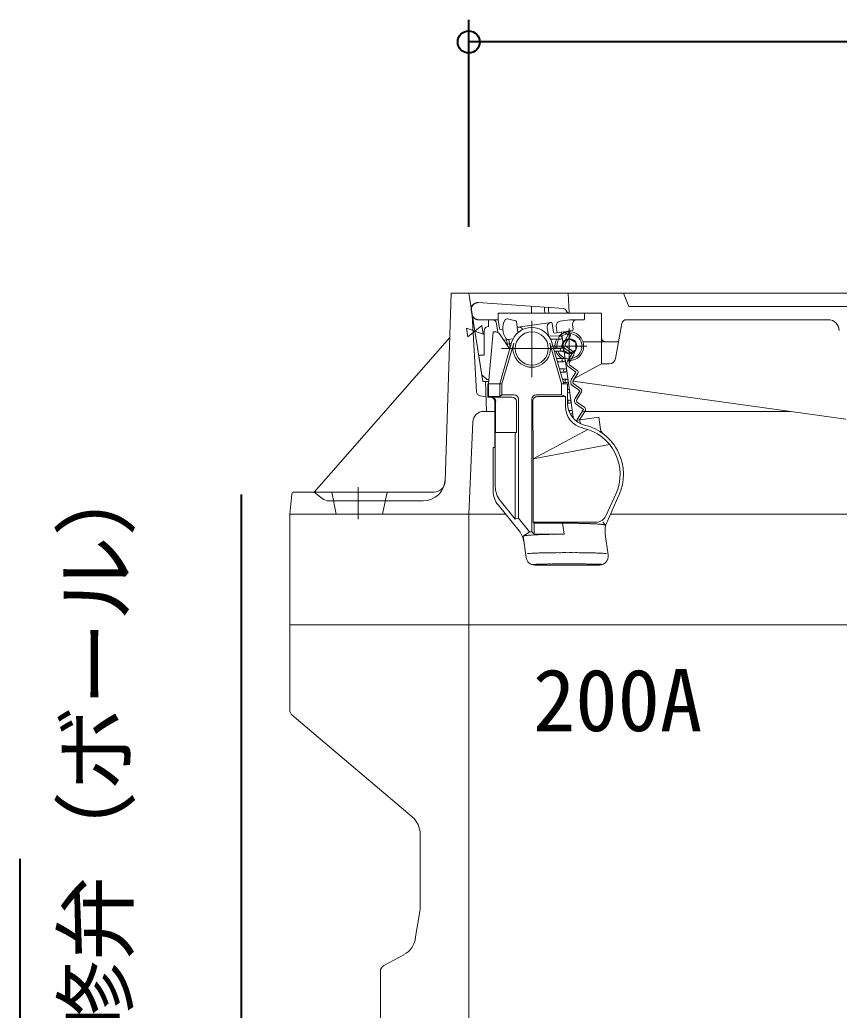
# Model space of a CAD drawing. Units: millimetres at full size, sheet at 1:20; details may follow other scales. Extents: x -5817 to 7940, y -3160 to 3160.
# Drawn here: x -2508.5 to -2137.6, y 671.7 to 1119.8 of the extents above; entities that cross this region are included whole.
import ezdxf
from ezdxf.enums import TextEntityAlignment as Align

# ---------------------------------------------------------------- set-up
doc = ezdxf.new("R2010")
doc.units = ezdxf.units.MM
doc.header["$LTSCALE"] = 20
doc.header["$PDMODE"] = 32
doc.header["$PDSIZE"] = 10
for name, color, linetype, lineweight in [('0-7_TEMP01', 3, 'Continuous', 18), ('0-9_躯体', 7, 'Continuous', 9), ('0-E_寸法', 1, 'Continuous', 40)]:
    doc.layers.add(name, color=color, linetype=linetype, lineweight=lineweight)
doc.layers.add('0-F_注釈', color=1, linetype='Continuous')
doc.styles.add('ＭＳ ゴシック', font='')
doc.styles.get('ＭＳ ゴシック').set_extended_font_data('MS Gothic')

msp = doc.modelspace()

# ---------------------------------------------------------------- linework, layer by layer
at = {"layer": '0-7_TEMP01'}
for p, q in [((-2276.75, 983.6), (-2276.75, 958.11)), ((-2259.75, 980.11), (-2259.75, 964.11)), ((-2290.46, 971.11), (-2263.3, 971.11)), ((-2267.75, 972.11), (-2251.75, 972.11)), ((-2355.25, 908.31), (-2355.25, 893.93)), ((-2386.25, 846.11), (-1724.25, 846.11))]:
    msp.add_line(p, q, dxfattribs=at)
at = {"layer": '0-9_躯体'}
for p, q in [((-2313.25, 996.11), (-2315.97, 910.95)), ((-2313.25, 996.11), (-1797.25, 996.11)), ((-1805.25, 996.11), (-2305.25, 996.11)), ((-2298.91, 956.11), (-2305.25, 996.11)), ((-2299.39, 959.11), (-2305.25, 996.11)), ((-2260.25, 996.11), (-2259.75, 987.11)), ((-2235.25, 996.11), (-2232.75, 990.11)), ((-2262.43, 989.18), (-2301, 991.85)), ((-2303.93, 986.68), (-2304.18, 988.45)), ((-2303.78, 986.68), (-2304.02, 988.44)), ((-2303.67, 986.11), (-2301.73, 951.54)), ((-2291.88, 987.1), (-2291.88, 984.1)), ((-2253.18, 987.1), (-2291.88, 987.1)), ((-2276.89, 988.68), (-2276.86, 989.07)), ((-2276.89, 988.68), (-2276.89, 987.1)), ((-2276.86, 989.07), (-2276.85, 989.35)), ((-2276.82, 989.67), (-2276.82, 989.8)), ((-2271.03, 988.52), (-2271, 988.81)), ((-2271.03, 988.52), (-2270.89, 987.1)), ((-2271, 988.81), (-2270.99, 989)), ((-2270.99, 989.16), (-2270.98, 989.32)), ((-2270.99, 989), (-2270.99, 989.16)), ((-2269.11, 988.45), (-2268.94, 987.1)), ((-2259.75, 987.11), (-2245.25, 987.11)), ((-2252.89, 984.4), (-2252.89, 986.8)), ((-2245.25, 987.11), (-2245.25, 964.11)), ((-1892.75, 990.11), (-2232.75, 990.11)), ((-2291.88, 984.1), (-2300.96, 984.1)), ((-2296.25, 984.1), (-2296.25, 981.11)), ((-2292.69, 982.38), (-2292.12, 978.37)), ((-2291.88, 984.1), (-2291.33, 980.12)), ((-2287.73, 984.45), (-2284.11, 983.67)), ((-2283.72, 983.25), (-2283.03, 978.34)), ((-2283.07, 980.78), (-2268.02, 982.89)), ((-2267.45, 982.47), (-2266.9, 978.5)), ((-2263.91, 983.47), (-2259.45, 984.1)), ((-2259.45, 984.1), (-2253.18, 984.1)), ((-2258.28, 981.82), (-2257.98, 979.76)), ((-2235.91, 982.46), (-2238.8, 966.57)), ((-2142.59, 984.11), (-2233.94, 984.11)), ((-2298.25, 979.11), (-2298.25, 968.11)), ((-2296.25, 955.11), (-2294.25, 978.61)), ((-2296.25, 955.11), (-2294.25, 978.61)), ((-2294.25, 978.61), (-2293.01, 978.61)), ((-2294.25, 978.61), (-2293.01, 978.61)), ((-2286.72, 970.79), (-2291.36, 977.72)), ((-2290.77, 979.7), (-2289.88, 979.82)), ((-2283.07, 980.78), (-2282.87, 980.81)), ((-2269.72, 980.64), (-2269.19, 976.84)), ((-2258.41, 979.19), (-2266.34, 978.08)), ((-2265.62, 981.21), (-2265.2, 978.24)), ((-2263.35, 978.47), (-2257.95, 940.05)), ((-2260.2, 977.24), (-2262.29, 973.82)), ((-2262.17, 978.66), (-2260.2, 977.24)), ((-2260.75, 978.87), (-2259.61, 978.05)), ((-2375.25, 906.11), (-2313.89, 976.11)), ((-2291.25, 955.11), (-2285.88, 973.74)), ((-2290.25, 955.11), (-2284.91, 973.48)), ((-2285.18, 975.44), (-2289.45, 974.84)), ((-2288.2, 973), (-2285.99, 973.34)), ((-2288.12, 974.98), (-2287.78, 972.64)), ((-2287.78, 972.63), (-2287.88, 972.51)), ((-2287.13, 975.13), (-2286.59, 971.33)), ((-2286.72, 970.79), (-2285.88, 973.74)), ((-2269.1, 976.78), (-2263.86, 976.74)), ((-2263.25, 955.11), (-2268.59, 973.48)), ((-2268.23, 975.29), (-2263.65, 975.25)), ((-2262.25, 955.11), (-2267.62, 973.74)), ((-2259.75, 975.54), (-2262.75, 973.81)), ((-2262.75, 973.81), (-2262.75, 971.29)), ((-2259.34, 976.72), (-2261.44, 973.3)), ((-2259.75, 975.54), (-2256.75, 973.81)), ((-2256.75, 973.81), (-2256.75, 970.41)), ((-2253.66, 974.11), (-2237.67, 974.11)), ((-2243.25, 974.11), (-2237.43, 974.11)), ((-2300.82, 968.11), (-2298.25, 968.11)), ((-2266.91, 971.32), (-2263.09, 971.29)), ((-2266.5, 969.83), (-2262.89, 969.81)), ((-2259.75, 968.68), (-2261.76, 969.84)), ((-2261.16, 971.96), (-2257.9, 969.63)), ((-2259.75, 968.68), (-2256.75, 970.41)), ((-2257.63, 968.29), (-2259.72, 964.87)), ((-2265.55, 966.61), (-2262.43, 966.59)), ((-2265.11, 965.12), (-2262.23, 965.1)), ((-2259.45, 963.54), (-2256.18, 961.2)), ((-2245.25, 964.11), (-2257.65, 957.29)), ((-2245.25, 964.11), (-2241.75, 964.11)), ((-2297.07, 957.11), (-2299.39, 959.11)), ((-2264.2, 961.91), (-2261.78, 961.89)), ((-2263.77, 960.42), (-2261.57, 960.39)), ((-2260.03, 962.72), (-2256.76, 960.39)), ((-2256.76, 960.39), (-2258.86, 956.96)), ((-2255.92, 959.86), (-2258.01, 956.44)), ((-2298.91, 956.11), (-2296.13, 956.11)), ((-2297.75, 956.11), (-2297.25, 942.61)), ((-2297.07, 957.11), (-2296.06, 957.11)), ((-2296.61, 955.11), (-2290.25, 955.11)), ((-2296.61, 955.11), (-2296.61, 949.04)), ((-2296.61, 955.11), (-2296.61, 949.04)), ((-2296.25, 955.11), (-2296.25, 949.3)), ((-2291.25, 955.11), (-2291.25, 949.3)), ((-2290.25, 955.11), (-2290.25, 950.11)), ((-2263.25, 955.11), (-2260.49, 955.11)), ((-2263.25, 955.11), (-2263.25, 950.11)), ((-2262.84, 957.19), (-2261.11, 957.18)), ((-2262.4, 955.71), (-2260.9, 955.7)), ((-2260.49, 955.11), (-2260.49, 946.18)), ((-2257.98, 956.35), (-2134.59, 939.13)), ((-2257.73, 955.11), (-2254.47, 952.77)), ((-2290.25, 950.11), (-2291.25, 949.3)), ((-2284.75, 950.11), (-2290.25, 950.11)), ((-2263.25, 950.11), (-2274.75, 950.11)), ((-2258.32, 954.29), (-2255.05, 951.96)), ((-2255.05, 951.96), (-2257.14, 948.53)), ((-2254.2, 951.44), (-2256.29, 948.02)), ((-2300.07, 949.67), (-2297.5, 949.25)), ((-2296.25, 949.3), (-2296.61, 949.04)), ((-2295.5, 949.04), (-2296.61, 949.04)), ((-2291.25, 949.3), (-2296.25, 949.3)), ((-2285.61, 949.11), (-2295.25, 949.11)), ((-2293.5, 947.04), (-2293.5, 926.31)), ((-2293.08, 947.11), (-2293.08, 933.11)), ((-2283.61, 947.11), (-2283.61, 933.11)), ((-2282.75, 948.11), (-2282.75, 894.28)), ((-2276.75, 948.11), (-2276.75, 888.11)), ((-2276.25, 947.28), (-2276.13, 921.11)), ((-2261.49, 949.3), (-2274.25, 949.3)), ((-2260.48, 947.78), (-2259.79, 947.77)), ((-2260.48, 946.29), (-2259.59, 946.29)), ((-2256.6, 945.87), (-2253.34, 943.53)), ((-2256.02, 946.68), (-2252.76, 944.35)), ((-2298.46, 942.61), (-2293.48, 942.61)), ((-2260, 943.08), (-2259.13, 943.07)), ((-2259.36, 941.59), (-2258.92, 941.58)), ((-2253.34, 943.53), (-2256.12, 938.98)), ((-2252.49, 943.01), (-2255.06, 938.8)), ((-2253.25, 942.61), (-2159.53, 942.61)), ((-2305.25, 896.11), (-2303.45, 937.83)), ((-2246.35, 940.03), (-2256.94, 938.54)), ((-2256.93, 938.53), (-2255.06, 938.8)), ((-2256.12, 938.98), (-2256.06, 938.67)), ((-2255.06, 938.8), (-2254.72, 937.13)), ((-2246.35, 940.03), (-2245.56, 934.45)), ((-2293.5, 933.11), (-2283.61, 933.11)), ((-2293.25, 933.11), (-2293.25, 908.57)), ((-2284.25, 933.11), (-2284.25, 893.92)), ((-2251.32, 934.47), (-2276.13, 921.11)), ((-2294.25, 926.31), (-2293.5, 926.31)), ((-2294.25, 926.31), (-2294.25, 906.63)), ((-2241.55, 927.65), (-2276.13, 921.11)), ((-2276.13, 921.11), (-2276.13, 892.48)), ((-2384.35, 906.11), (-2320.97, 906.11)), ((-2374.43, 905.45), (-2371.61, 903.2)), ((-2367.25, 906.11), (-2365.25, 896.11)), ((-2342.25, 906.11), (-2344.25, 896.11)), ((-2385.34, 905.21), (-2386.25, 896.11)), ((-2368.49, 902.11), (-2325.93, 902.11)), ((-2284.25, 893.92), (-2291.02, 902.28)), ((-2243.18, 895.4), (-2238.71, 905.15)), ((-2242.67, 892.63), (-2237.26, 904.7)), ((-2237.34, 904.52), (-2237.3, 904.61)), ((-2282.46, 888.54), (-2292.02, 900.33)), ((-2386.25, 896.11), (-2386.25, 846.11)), ((-2386.25, 896.11), (-2288.69, 896.11)), ((-2305.25, 896.11), (-2305.25, 846.11)), ((-2282.75, 894.28), (-2284.25, 893.92)), ((-2277.75, 888.11), (-2282.75, 894.28)), ((-2275.68, 892.03), (-2276.13, 892.48)), ((-2247.72, 892.48), (-2276.13, 892.48)), ((-2275.68, 892.03), (-2275.68, 887.13)), ((-2262.83, 892.03), (-2275.68, 892.03)), ((-2262.83, 892.03), (-2262.12, 887.04)), ((-2244.51, 892.48), (-2243.36, 891.11)), ((-2241.02, 896.11), (-1805.25, 896.11)), ((-2277.75, 888.11), (-2280.68, 886.11)), ((-2280.68, 886.12), (-2279.33, 876.55)), ((-2262.12, 887.04), (-2275.57, 887.04)), ((-2243.45, 887.14), (-2242.12, 877.67)), ((-2275.37, 873.11), (-2246.09, 873.11)), ((-2386.25, 846.11), (-2055.25, 846.11)), ((-2386.25, 846.11), (-2386.25, 807.52)), ((-2305.25, 846.11), (-2305.25, 646.11)), ((-2385.17, 805.21), (-2330.84, 759.11)), ((-2327.25, 751.43), (-2327.25, 717.94)), ((-2327.38, 716.29), (-2329.44, 703.97)), ((-2334.6, 696.79), (-2343.66, 691.95)), ((-2345.25, 689.31), (-2345.25, 646.11))]:
    msp.add_line(p, q, dxfattribs=at)
for points in [[(-2304.02, 988.44), (-2304.04, 988.6), (-2304.05, 988.76), (-2304.05, 988.92), (-2304.04, 989.09), (-2304.03, 989.24), (-2304, 989.4), (-2303.97, 989.56), (-2303.92, 989.72), (-2303.88, 989.87), (-2303.82, 990.02), (-2303.75, 990.17), (-2303.67, 990.31), (-2303.59, 990.45), (-2303.5, 990.59), (-2303.41, 990.72), (-2303.3, 990.84), (-2303.19, 990.96), (-2303.07, 991.07), (-2302.95, 991.17), (-2302.82, 991.28), (-2302.69, 991.37), (-2302.55, 991.45), (-2302.41, 991.53), (-2302.26, 991.6), (-2302.12, 991.66), (-2301.96, 991.71), (-2301.81, 991.75), (-2301.65, 991.79), (-2301.49, 991.82), (-2301.33, 991.84), (-2301.17, 991.85), (-2301.01, 991.85), (-2300.84, 991.85)], [(-2300.8, 984.1), (-2300.97, 984.1), (-2301.13, 984.12), (-2301.28, 984.13), (-2301.44, 984.17), (-2301.59, 984.21), (-2301.74, 984.25), (-2301.9, 984.3), (-2302.04, 984.37), (-2302.18, 984.43), (-2302.33, 984.51), (-2302.46, 984.6), (-2302.59, 984.69), (-2302.72, 984.79), (-2302.84, 984.89), (-2302.95, 985), (-2303.06, 985.12), (-2303.16, 985.24), (-2303.26, 985.37), (-2303.34, 985.5), (-2303.43, 985.63), (-2303.49, 985.77), (-2303.57, 985.92), (-2303.62, 986.06), (-2303.68, 986.21), (-2303.72, 986.37), (-2303.75, 986.53), (-2303.78, 986.68)], [(-2276.85, 989.35), (-2276.83, 989.59), (-2276.82, 989.67)], [(-2276.82, 989.8), (-2276.81, 989.93), (-2276.81, 989.97), (-2276.81, 990.02), (-2276.81, 990.07), (-2276.81, 990.1), (-2276.81, 990.12), (-2276.81, 990.15), (-2276.81, 990.17), (-2276.81, 990.17)], [(-2270.98, 989.32), (-2270.97, 989.45), (-2270.97, 989.51), (-2270.97, 989.56), (-2270.97, 989.61), (-2270.97, 989.65), (-2270.97, 989.69), (-2270.97, 989.72), (-2270.97, 989.74), (-2270.97, 989.76), (-2270.97, 989.77), (-2270.98, 989.77)], [(-2269.11, 988.45), (-2269.1, 988.55), (-2269.1, 988.64), (-2269.1, 988.73), (-2269.1, 988.82), (-2269.1, 988.9), (-2269.11, 988.98), (-2269.11, 989.07), (-2269.11, 989.14), (-2269.12, 989.21), (-2269.13, 989.27), (-2269.14, 989.34), (-2269.15, 989.4), (-2269.16, 989.45), (-2269.17, 989.5), (-2269.18, 989.54), (-2269.19, 989.57), (-2269.2, 989.6), (-2269.22, 989.62), (-2269.24, 989.64), (-2269.25, 989.65), (-2269.27, 989.65)], [(-2261.75, 971.15), (-2258.48, 968.82), (-2260.57, 965.39)], [(-2263.25, 950.11), (-2261.49, 949.3), (-2261.49, 944.88)], [(-2277.75, 888.11), (-2276.75, 888.11), (-2275.68, 887.13)]]:
    msp.add_lwpolyline(points, dxfattribs=at)
for points in [[(-2302.55, 978.92), (-2306.28, 980.36), (-2305.65, 976.41)], [(-2302.51, 978.93), (-2298.78, 977.5), (-2299.4, 981.45)]]:
    msp.add_lwpolyline(points, close=True, dxfattribs=at)
for centre, radius in [((-2276.75, 971.11), 7.5), ((-2263.76, 976), 0.75), ((-2263, 970.55), 0.75), ((-2262.33, 965.85), 0.75), ((-2261.67, 961.14), 0.75), ((-2261.01, 956.43), 0.75), ((-2259.69, 947.03), 0.75)]:
    msp.add_circle(centre, radius, dxfattribs=at)
for centre, radius, start, end in [((-2301.21, 988.87), 3, 86.027, 187.97), ((-2300.96, 987.1), 3, 187.97, 270), ((-2262.53, 987.68), 1.5, 17.799, 86.027), ((-2259.68, 988.6), 1.5, 197.799, 270), ((-2253.18, 986.8), 0.3, 0, 90), ((-2294.67, 982.1), 2, 8, 90), ((-2282.38, 980.1), 7.5, 148.67, 217.811), ((-2287.94, 983.48), 1, 77.776, 148.67), ((-2284.22, 983.19), 0.5, 8, 77.776), ((-2267.74, 980.92), 2, 97.953, 188), ((-2267.95, 982.4), 0.5, 8, 98), ((-2263.64, 981.49), 2, 98, 188), ((-2256.3, 982.1), 2, 90, 188), ((-2253.18, 984.4), 0.3, 270, 0), ((-2233.94, 982.11), 2, 90, 169.695), ((-2142.59, 979.11), 5, 1.909, 90), ((-2296.25, 979.11), 2, 90, 180), ((-2293.01, 976.61), 2, 33.755, 90), ((-2293.01, 976.61), 2, 33.755, 90), ((-2290.84, 980.19), 0.5, 188, 278), ((-2276.75, 971.11), 9.5, 16.083, 163.917), ((-2276.75, 971.11), 9.5, 16.083, 163.917), ((-2283.03, 980.48), 0.3, 98, 188), ((-2282.6, 978.82), 2, 27.333, 98), ((-2266.41, 978.58), 0.5, 188, 278), ((-2259.75, 972.11), 6.5, 0, 134.446), ((-2259.75, 972.11), 5.7, 0, 125.623), ((-2260.2, 977.24), 1, 328.57, 54.43), ((-2258.48, 979.69), 0.5, 278, 8), ((-2287.52, 976.12), 1, 217.811, 278), ((-2276.75, 971.11), 8.5, 163.8, 16.2), ((-2259.75, 972.11), 6.5, 150.768, 187.002), ((-2259.75, 972.11), 5.7, 146.362, 188.066), ((-2259.75, 972.11), 3.44, 0, 193.678), ((-2260.58, 972.78), 2, 148.57, 234.43), ((-2260.58, 972.78), 1, 148.57, 234.43), ((-2243.25, 976.11), 2, 180, 270), ((-2259.75, 972.11), 6.5, 200.437, 237.754), ((-2259.75, 972.11), 5.7, 203.548, 0), ((-2259.75, 972.11), 3.44, 221.95, 0), ((-2259.75, 972.11), 6.5, 270, 0), ((-2258.48, 968.82), 1, 328.57, 54.43), ((-2258.87, 964.35), 2, 148.57, 234.43), ((-2259.75, 972.11), 6.5, 262.384, 270), ((-2258.87, 964.35), 1, 148.57, 234.43), ((-2241.75, 967.11), 3, 270, 349.695), ((-2256.76, 960.39), 1, 328.57, 54.43), ((-2257.15, 955.92), 2, 148.57, 234.43), ((-2257.15, 955.92), 1, 148.57, 234.43), ((-2299.74, 951.65), 2, 183.194, 260.538), ((-2284.75, 948.11), 2, 0, 90), ((-2274.75, 948.11), 2, 90, 180), ((-2260.35, 951.74), 0.75, 0, 101.287), ((-2260.35, 951.74), 0.75, 259.249, 0), ((-2255.05, 951.96), 1, 328.57, 54.43), ((-2295.5, 947.04), 2, 0, 90), ((-2295.07, 947.11), 2, 0, 90), ((-2285.61, 947.11), 2, 0, 90), ((-2274.25, 947.3), 2, 90, 180.273), ((-2250.49, 946.18), 10, 180, 256.403), ((-2255.44, 947.5), 2, 148.57, 234.43), ((-2255.44, 947.5), 1, 148.57, 234.43), ((-2298.46, 937.61), 5, 90, 177.537), ((-2251.49, 944.88), 10, 180, 257.611), ((-2259.03, 942.32), 0.75, 0, 168.093), ((-2259.03, 942.32), 0.75, 239.403, 0), ((-2253.34, 943.53), 1, 328.57, 54.43), ((-2258.25, 914.11), 21.5, 335.368, 77.611), ((-2258.25, 914.11), 23, 335.368, 76.403), ((-2258.25, 914.11), 23, 335.368, 76.403), ((-2242.59, 934.86), 3, 188, 232.964), ((-2325.93, 912.11), 10, 270, 358.172), ((-2320.97, 911.11), 5, 270, 358.172), ((-2384.35, 905.11), 1, 90, 174.289), ((-2376.3, 903.11), 3, 51.34, 90), ((-2284.25, 906.63), 10, 180, 219.017), ((-2283.25, 908.57), 10, 180, 219.017), ((-2368.49, 907.11), 5, 231.34, 270), ((-2258.25, 914.11), 23, 335.478, 335.835), ((-2261.92, 872.74), 19.32, 87.0399, 92.6893), ((-2260.12, 872.9), 19.14, 86.7672, 92.4166), ((-2258.34, 873.25), 18.79, 86.4873, 92.1367), ((-2256.6, 873.76), 18.24, 86.1925, 91.8418), ((-2254.92, 874.45), 17.52, 85.8774, 91.5268), ((-2253.32, 875.29), 16.64, 85.5313, 91.1806), ((-2251.81, 876.29), 15.59, 85.1418, 90.7912), ((-2247.72, 897.49), 5, 270, 335.368), ((-2233.55, 888.54), 10, 155.835, 188), ((-2290.23, 882.24), 10, 8, 39.017), ((-2250.4, 877.43), 14.38, 84.6919, 90.3413), ((-2249.11, 878.71), 13.05, 84.1547, 89.804), ((-2247.96, 880.11), 11.59, 83.4875, 89.1369), ((-2246.94, 881.62), 10.01, 82.6183, 88.2676), ((-2246.09, 883.21), 8.34, 81.4081, 87.0575), ((-2245.39, 884.88), 6.6, 79.5786, 85.2279), ((-2244.87, 886.61), 4.8, 76.3917, 82.0411), ((-2244.5, 888.39), 3, 69.3541, 75.0034), ((-2244.33, 890.19), 1.32, 43.0396, 48.6889), ((-2244.3, 891.96), 1.28, 315.5435, 315.7157), ((-2244.3, 891.85), 1.21, 319.2614, 319.4335), ((-2244.29, 891.74), 1.14, 323.8496, 324.0217), ((-2244.3, 891.68), 1.11, 326.6525, 326.8246), ((-2244.3, 891.63), 1.08, 328.8597, 329.0318), ((-2244.3, 891.9), 1.25, 317.8248, 317.9969), ((-2244.3, 891.78), 1.18, 322.1671, 322.3392), ((-2244.28, 891.18), 0.92, 354.9442, 355.1163), ((-2244.29, 891.41), 0.98, 340.9263, 341.0984), ((-2244.29, 891.36), 0.965, 343.7247, 343.8968), ((-2244.28, 891.29), 0.94, 347.6492, 347.8213), ((-2244.28, 891.57), 1.04, 331.8738, 332.0459), ((-2244.29, 891.52), 1.02, 334.5942, 334.7664), ((-2244.28, 891.45), 0.99, 338.0052, 338.1773), ((-2244.28, 891.25), 0.94, 350.7516, 350.9237), ((-2244.28, 891.13), 0.93, 358.0663, 358.2385), ((-2279.7, 885.25), 1.3, 132.5353, 138.1352), ((-2279.74, 885.43), 1.17, 142.138, 142.3684), ((-2279.74, 885.51), 1.12, 145.4548, 145.6852), ((-2279.74, 885.58), 1.08, 148.3806, 148.6109), ((-2278.83, 886.06), 1.84, 177.5474, 177.6136), ((-2278.83, 886.06), 1.84, 177.5474, 177.6136), ((-2278.86, 886.11), 1.81, 179.1484, 179.2147), ((-2278.83, 886.11), 1.84, 179.16, 179.2262), ((-2278.83, 885.27), 2.04, 154.8176, 154.8838), ((-2279.75, 885.65), 1.04, 152.0304, 152.2607), ((-2279.74, 885.72), 1.01, 155.5803, 155.8106), ((-2279.74, 885.8), 0.985, 159.9388, 160.1692), ((-2278.83, 886.15), 1.84, 180.7738, 180.84), ((-2278.83, 886.18), 1.84, 181.5804, 181.6467), ((-2278.83, 886.23), 1.84, 183.1914, 183.2576), ((-2278.83, 886.23), 1.84, 183.1914, 183.2576), ((-2279.74, 885.93), 0.945, 168.0428, 168.2731), ((-2278.83, 886.2), 1.84, 182.3864, 182.4526), ((-2278.8, 886.25), 1.88, 183.9394, 184.0056), ((-2278.83, 886.27), 1.85, 184.7973, 184.8635), ((-2278.83, 886.3), 1.85, 185.5976, 185.6638), ((-2279.75, 886.01), 0.93, 172.9874, 173.2177), ((-2279.75, 886.08), 0.925, 177.5758, 177.8061), ((-2278.83, 886.32), 1.85, 186.3956, 186.4619), ((-2278.8, 886.32), 1.88, 186.3071, 186.3733), ((-2278.83, 886.37), 1.86, 187.984, 188.0502), ((-2279.73, 885.29), 1.26, 136.794, 137.0243), ((-2279.73, 885.37), 1.22, 139.6278, 139.8581), ((-2279.74, 885.87), 0.96, 164.1227, 164.353), ((-2279.72, 885.08), 1.43, 130.2266, 130.4569), ((-2279.72, 885.15), 1.38, 132.2423, 132.4726), ((-2279.73, 885.22), 1.31, 134.1946, 134.4249), ((-2279.72, 885.01), 1.49, 128.1393, 128.3696), ((-2279.54, 883.53), 2.88, 105.7104, 111.3103), ((-2279.2, 881.83), 4.61, 98.4134, 104.0133), ((-2278.7, 880.17), 6.33, 95.0974, 100.6972), ((-2278.04, 878.56), 8, 93.1853, 98.7852), ((-2277.23, 877.03), 9.6, 91.9288, 97.5287), ((-2276.27, 875.59), 11.11, 91.0221, 96.622), ((-2275.18, 874.24), 12.52, 90.3284, 95.9283), ((-2273.96, 873.02), 13.81, 89.768, 95.3679), ((-2272.62, 871.91), 14.97, 89.302, 94.9019), ((-2271.18, 870.94), 15.98, 88.8984, 94.4983), ((-2269.66, 870.12), 16.86, 88.5386, 94.1385), ((-2268.07, 869.45), 17.56, 88.2132, 93.8131), ((-2266.41, 868.93), 18.09, 87.9088, 93.5087), ((-2264.71, 868.58), 18.46, 87.6193, 93.2192), ((-2262.99, 868.4), 18.66, 87.3387, 92.9386), ((-2277.64, 871.26), 7.13, 89.1499, 98.2675), ((-2276.32, 868.69), 9.78, 87.9353, 97.0529), ((-2274.63, 866.37), 12.17, 87.2218, 96.3394), ((-2272.59, 864.33), 14.27, 86.7332, 95.8508), ((-2270.24, 862.65), 15.99, 86.3614, 95.479), ((-2267.67, 861.37), 17.32, 86.0555, 95.1731), ((-2264.92, 860.5), 18.21, 85.7868, 94.9044), ((-2262.07, 860.08), 18.64, 85.5369, 94.6545), ((-2259.19, 860.12), 18.6, 85.2918, 94.4094), ((-2256.35, 860.62), 18.09, 85.0401, 94.1577), ((-2253.63, 861.56), 17.12, 84.7662, 93.8838), ((-2251.09, 862.91), 15.72, 84.4516, 93.5692), ((-2248.8, 864.65), 13.93, 84.0639, 93.1815), ((-2246.81, 866.74), 11.78, 83.5475, 92.6651), ((-2245.17, 869.12), 9.34, 82.7771, 91.8947), ((-2243.94, 871.72), 6.66, 81.4127, 90.5303), ((-2275.37, 877.11), 4, 188, 270), ((-2246.09, 877.11), 4, 270, 8), ((-2275.67, 863.67), 9.72, 88.8042, 96.221), ((-2274.32, 861.75), 11.7, 88.1955, 95.6123), ((-2272.73, 860.02), 13.48, 87.7576, 95.1743), ((-2270.93, 858.51), 15.04, 87.4176, 94.8343), ((-2268.97, 857.24), 16.34, 87.1357, 94.5525), ((-2266.84, 856.24), 17.38, 86.8928, 94.3096), ((-2264.61, 855.51), 18.11, 86.6731, 94.0898), ((-2262.3, 855.09), 18.55, 86.4671, 93.8839), ((-2259.95, 854.96), 18.68, 86.2682, 93.6849), ((-2257.61, 855.15), 18.5, 86.0682, 93.4849), ((-2255.32, 855.62), 18, 85.8606, 93.2773), ((-2253.1, 856.39), 17.21, 85.6376, 93.0543), ((-2251.01, 857.45), 16.12, 85.3885, 92.8053), ((-2249.06, 858.76), 14.78, 85.099, 92.5157), ((-2247.3, 860.31), 13.18, 84.7445, 92.1612), ((-2245.76, 862.08), 11.36, 84.2814, 91.6982), ((-2383.25, 807.52), 3, 180, 230.195), ((-2337.25, 751.43), 10, 0, 50.194), ((-2337.25, 717.94), 10, 350.538, 0), ((-2339.3, 705.62), 10, 298.072, 350.538), ((-2342.25, 689.31), 3, 118.073, 180)]:
    msp.add_arc(centre, radius, start, end, dxfattribs=at)
at = {"layer": '0-E_寸法'}
for p, q in [((-2305.25, 1026.11), (-2305.25, 1119.82)), ((-1805.25, 1109.82), (-2305.25, 1109.82)), ((-2408.09, 425.11), (-2408.09, 905.05)), ((-2508.46, 740.12), (-2508.46, 246.61))]:
    msp.add_line(p, q, dxfattribs=at)
msp.add_point((-2305.25, 1109.82), dxfattribs=at)

# ---------------------------------------------------------------- texts
at = {"layer": '0-E_寸法', "style": 'ＭＳ ゴシック'}
msp.add_text('レバー式補修弁（ボール）', height=28.15, rotation=90, dxfattribs=at).set_placement((-2451.52, 463.68), align=Align.BOTTOM_LEFT)
at = {"layer": '0-F_注釈', "style": 'ＭＳ ゴシック'}
msp.add_text('200A', height=28.15, dxfattribs=at).set_placement((-2276.19, 789.48), align=Align.BOTTOM_LEFT)

doc.saveas('drawing.dxf')
